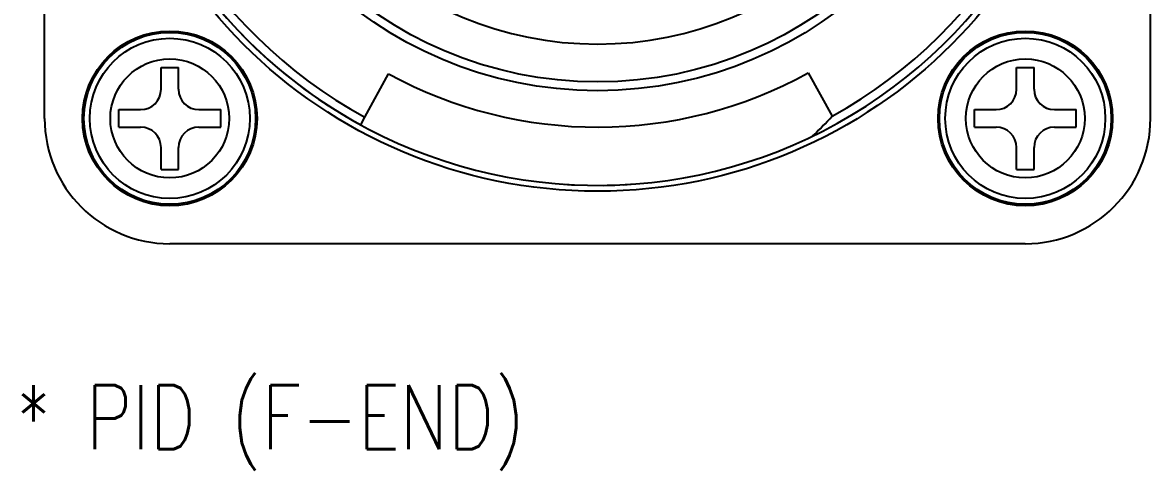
# Model space of a CAD drawing. Extents: x 260 to 819, y -886 to -454.
# Drawn here: x 660.75 to 706.29, y -545.37 to -527.3 of the extents above; entities that cross this region are included whole.
import ezdxf

# ---------------------------------------------------------------- set-up
doc = ezdxf.new("R2010")
doc.units = 0
doc.header["$LTSCALE"] = 150
doc.header["$MEASUREMENT"] = 0
doc.layers.get('0').update_dxf_attribs({"color": 6, "linetype": 'CONTINUOUS'})
doc.layers.add('현배선도', color=7, linetype='CONTINUOUS')
doc.styles.get("Standard").update_dxf_attribs({"font": 'romans.shx', "width": 0.8, "bigfont": 'whgtxt.shx'})

msp = doc.modelspace()

# ---------------------------------------------------------------- linework, layer by layer
at = {"color": 7, "linetype": 'Continuous'}
for p, q in [((661.642, -531.167), (661.642, -496.622)), ((706.292, -531.167), (706.292, -496.622)), ((666.342, -529.992), (666.342, -529.111)), ((666.342, -529.111), (667.047, -529.111)), ((667.047, -529.992), (667.047, -529.111)), ((700.887, -529.992), (700.887, -529.111)), ((700.887, -529.111), (701.592, -529.111)), ((701.592, -529.992), (701.592, -529.111)), ((674.575, -531.123), (675.531, -529.369)), ((692.477, -529.328), (693.441, -531.078)), ((664.638, -531.519), (664.638, -530.814)), ((664.638, -530.814), (665.519, -530.814)), ((667.869, -530.814), (668.75, -530.814)), ((668.75, -531.519), (668.75, -530.814)), ((699.183, -531.519), (699.183, -530.814)), ((699.183, -530.814), (700.064, -530.814)), ((702.414, -530.814), (703.295, -530.814)), ((703.295, -531.519), (703.295, -530.814)), ((674.406, -531.433), (674.575, -531.123)), ((664.638, -531.519), (665.519, -531.519)), ((667.869, -531.519), (668.75, -531.519)), ((699.183, -531.519), (700.064, -531.519)), ((702.414, -531.519), (703.295, -531.519)), ((666.342, -533.223), (666.342, -532.342)), ((667.047, -533.223), (667.047, -532.342)), ((700.887, -533.223), (700.887, -532.342)), ((701.592, -533.223), (701.592, -532.342)), ((666.342, -533.223), (667.047, -533.223)), ((700.887, -533.223), (701.592, -533.223)), ((682.615, -533.824), (683.041, -533.848)), ((684.349, -533.866), (684.661, -533.857)), ((685.007, -533.842), (685.318, -533.824)), ((666.694, -536.219), (701.239, -536.219))]:
    msp.add_line(p, q, dxfattribs=at)
for centre, radius in [((683.967, -513.894), 20.21), ((683.967, -513.894), 16.156), ((683.967, -513.894), 15.804), ((666.694, -531.167), 3.525), ((666.694, -531.167), 3.466), ((701.239, -531.167), 3.525), ((701.239, -531.167), 3.466), ((666.694, -531.167), 3.231), ((701.239, -531.167), 3.231), ((666.694, -531.167), 2.399), ((701.239, -531.167), 2.399)]:
    msp.add_circle(centre, radius, dxfattribs=at)
for centre, radius, start, end in [((683.967, -513.894), 19.975, 121.4009, 241.4042), ((683.967, -513.894), 14.276, 94.248, 85.752), ((683.967, -513.894), 19.975, 180, 1.4042), ((683.967, -513.894), 19.623, 178.8721, 241.4042), ((683.967, -513.894), 19.623, 298.8721, 1.4042), ((683.967, -513.894), 17.625, 241.4042, 298.8721), ((665.519, -529.992), 0.822, 270, 0), ((667.869, -529.992), 0.822, 180, 270), ((700.064, -529.992), 0.822, 270, 0), ((702.414, -529.992), 0.822, 180, 270), ((666.694, -531.167), 5.053, 180, 270), ((678.649, -517.357), 20.176, 313.9547, 317.1537), ((701.239, -531.167), 5.053, 270, 0), ((665.519, -532.342), 0.822, 0, 90), ((667.869, -532.342), 0.822, 90, 180), ((700.064, -532.342), 0.822, 0, 90), ((702.414, -532.342), 0.822, 90, 180)]:
    msp.add_arc(centre, radius, start, end, dxfattribs=at)

# ---------------------------------------------------------------- texts
at = {"layer": '현배선도', "color": 4, "width": 0.8}
msp.add_text('* PID (F-END)', height=2.5833, dxfattribs=at).set_placement((660.484, -544.504))

doc.saveas('drawing.dxf')
